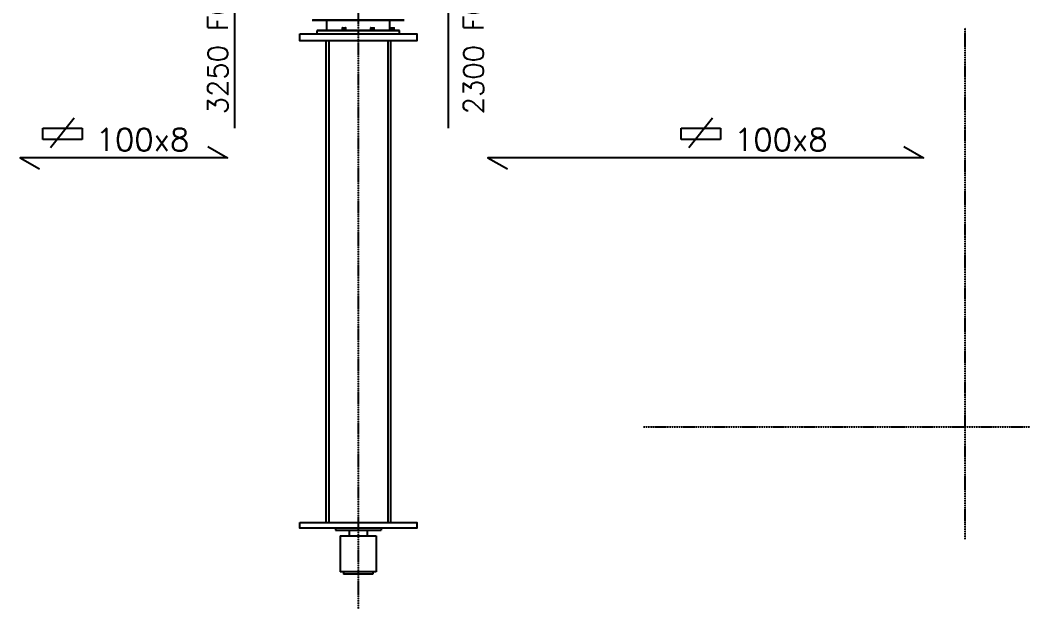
# Model space of a CAD drawing. Extents: x 53504 to 219407, y 25397 to 156081.
# Drawn here: x 167828 to 172291, y 70606 to 73228 of the extents above; entities that cross this region are included whole.
import ezdxf

# ---------------------------------------------------------------- set-up
doc = ezdxf.new("R2010")
doc.units = 0
doc.header["$LTSCALE"] = 250
doc.linetypes.add('PHANTOM', pattern=[2.1, 1.25, -0.2, 0.125, -0.2, 0.125, -0.2])
doc.layers.get('0').update_dxf_attribs({"linetype": 'CONTINUOUS'})
for name, color, linetype in [('S0CO1', 1, 'CONTINUOUS'), ('S0DIM', 2, 'CONTINUOUS'), ('S0PH1', 1, 'PHANTOM'), ('S0TX2', 2, 'CONTINUOUS')]:
    doc.layers.add(name, color=color, linetype=linetype)
doc.styles.add('ROMANS', font='romans', dxfattribs={"height": 100})

# ---------------------------------------------------------------- blocks, each defined once
blk = doc.blocks.new('rorlangskips')
at = {"color": 0, "linetype": 'ByBlock'}
for p, q in [((-205, 1812), (205, 1812)), ((-205, 1812), (-204, 1811)), ((204, 1811), (-204, 1811)), ((-140, 1767.0003), (-140, 1811)), ((140, 1767.0003), (140, 1811)), ((204, 1811), (205, 1812)), ((-183, 1765), (-184, 1764)), ((169.9934, 1764), (-184, 1764)), ((-184, 1763.9997), (-184, 1751.0004)), ((169.0699, 1765), (-183, 1765)), ((-71.4428, 1767.5), (-71.4428, 1765)), ((-66.3191, 1767.5), (-71.4428, 1767.5)), ((-71.1428, 1776.5), (-71.1428, 1767.5)), ((-70.1428, 1777.5), (-65.8221, 1777.5)), ((-54.8428, 1767.5), (-66.3191, 1767.5)), ((-65.8221, 1777.5), (-56.1428, 1777.5)), ((-55.1428, 1767.5), (-55.1428, 1776.5)), ((-54.8428, 1765), (-54.8428, 1767.5)), ((54.8427, 1767.5), (54.8427, 1765)), ((66.319, 1767.5), (54.8427, 1767.5)), ((55.1427, 1776.5), (55.1427, 1767.5)), ((56.1427, 1777.5), (65.8216, 1777.5)), ((65.8216, 1777.5), (70.1427, 1777.5)), ((71.4427, 1767.5), (66.319, 1767.5)), ((71.1427, 1767.5), (71.1427, 1776.5)), ((71.4427, 1765), (71.4427, 1767.5)), ((144.1401, 1767.5), (144.1401, 1765)), ((160.1083, 1767.5), (144.1401, 1767.5)), ((144.4401, 1776.5005), (144.4401, 1767.5)), ((145.4401, 1777.5), (158.9073, 1777.5)), ((158.9073, 1777.5), (159.4401, 1777.5)), ((160.7401, 1767.5), (160.1083, 1767.5)), ((160.4401, 1767.5), (160.4401, 1776.5005)), ((160.7401, 1765), (160.7401, 1767.5)), ((183, 1765), (169.0699, 1765)), ((184, 1764), (169.9934, 1764)), ((184, 1764), (183, 1765)), ((184, 1751.0004), (184, 1763.9997)), ((-143.90034, 1720), (-143.90034, -425)), ((-131.52352, 1720), (-131.52352, -425)), ((131.52352, 1720), (131.52352, -425)), ((143.90034, 1720), (143.90034, -425)), ((-101.5, -450), (-101.5, -460)), ((-101.5, -460), (101.5, -460)), ((-80, -485), (-80, -645)), ((-80, -485), (80, -485)), ((-40, -460), (-40, -485)), ((40, -460), (40, -485)), ((80, -485), (80, -645)), ((101.5, -450), (101.5, -460)), ((80, -645), (-80, -645)), ((-65, -645), (-65, -655)), ((65, -655), (-65, -655)), ((65, -645), (65, -655))]:
    blk.add_line(p, q, dxfattribs=at)
for points in [[(-260, 1751), (260, 1751), (260, 1720), (-260, 1720)], [(-260, -425), (260, -425), (260, -450), (-260, -450)]]:
    blk.add_lwpolyline(points, close=True, dxfattribs=at)
for points in [[(-70.1429, 1777.4997), (-70.1666, 1777.4995, 0.0061541794), (-70.1905, 1777.4986, 0.0059764669), (-70.2146, 1777.4972, 0.0059336123), (-70.2388, 1777.4952, 0.0060653067), (-70.2633, 1777.4925, 0.0061292629), (-70.2878, 1777.4893, 0.0061765144), (-70.3125, 1777.4854, 0.0062102907), (-70.3372, 1777.4808, 0.0062756989), (-70.3621, 1777.4756, 0.0063146577), (-70.3869, 1777.4697, 0.0063709222), (-70.4118, 1777.4631, 0.0064055408), (-70.4367, 1777.4558, 0.0064592442), (-70.4615, 1777.4478, 0.0064916679), (-70.4863, 1777.4391, 0.0065405909), (-70.5109, 1777.4297, 0.0065699521), (-70.5355, 1777.4197, 0.0066141807), (-70.5599, 1777.4089, 0.006640408), (-70.5841, 1777.3974, 0.0066794604), (-70.6081, 1777.3852, 0.0067023), (-70.6319, 1777.3723, 0.006735883), (-70.6554, 1777.3587, 0.0067551518), (-70.6786, 1777.3444, 0.006782961), (-70.7014, 1777.3295, 0.006798503), (-70.7239, 1777.3139, 0.006820323), (-70.746, 1777.2976, 0.0068319678), (-70.7678, 1777.2807, 0.0068475193), (-70.789, 1777.2632, 0.0068552888), (-70.8098, 1777.2451, 0.006864699), (-70.8301, 1777.2264, 0.0068681219), (-70.8499, 1777.2072, 0.0068705169), (-70.8692, 1777.1874, 0.0068703822), (-70.8879, 1777.1671, 0.0068676882), (-70.906, 1777.1462, 0.0068639249), (-70.9235, 1777.125, 0.0068542082), (-70.9404, 1777.1033, 0.006846161), (-70.9566, 1777.0812, 0.0068303762), (-70.9722, 1777.0586, 0.0068183536), (-70.9872, 1777.0358, 0.006796047), (-71.0015, 1777.0126, 0.0067805254), (-71.0151, 1776.9891, 0.0067532467), (-71.0279, 1776.9653, 0.0067326521), (-71.0402, 1776.9413, 0.006696058), (-71.0517, 1776.9171, 0.0066768348), (-71.0625, 1776.8927, 0.006647375), (-71.0725, 1776.8681, 0.0066073331), (-71.0819, 1776.8434, 0.0065291496), (-71.0906, 1776.8187, 0.0065470978), (-71.0986, 1776.7938, 0.0066116442), (-71.1059, 1776.7689, 0.006417303), (-71.1125, 1776.7441, 0.005992024), (-71.1184, 1776.7194, 0.0064976937), (-71.1237, 1776.6944, 0.0075629238), (-71.1282, 1776.6688, 0.0058522859), (-71.1322, 1776.6449, 0.00230958), (-71.1354, 1776.6233, 0.0078979978), (-71.1381, 1776.5959, 0.013364479), (-71.1405, 1776.5543, 0.0066990834), (-71.1427, 1776.5, 0.0036330258)], [(-55.1424, 1776.5), (-55.1427, 1776.5237, 0.00614104), (-55.1436, 1776.5476, 0.005963373), (-55.1451, 1776.5717, 0.0059203051), (-55.1471, 1776.5959, 0.00605143), (-55.1498, 1776.6204, 0.0061149804), (-55.1531, 1776.6449, 0.0061619031), (-55.1571, 1776.6696, 0.0061954059), (-55.1617, 1776.6944, 0.0062605047), (-55.1669, 1776.7192, 0.0062992476), (-55.1729, 1776.7441, 0.0063552956), (-55.1795, 1776.769, 0.0063897873), (-55.1868, 1776.7938, 0.0064433596), (-55.1948, 1776.8187, 0.006475748), (-55.2035, 1776.8434, 0.0065246374), (-55.2129, 1776.8681, 0.0065540629), (-55.223, 1776.8927, 0.0065983597), (-55.2339, 1776.9171, 0.0066247557), (-55.2454, 1776.9413, 0.006663986), (-55.2576, 1776.9653, 0.0066870968), (-55.2705, 1776.9891, 0.0067209556), (-55.2841, 1777.0126, 0.0067406149), (-55.2984, 1777.0358, 0.0067688453), (-55.3134, 1777.0586, 0.0067848296), (-55.329, 1777.0812, 0.0068070288), (-55.3452, 1777.1033, 0.0068194073), (-55.3621, 1777.125, 0.0068359784), (-55.3797, 1777.1462, 0.0068438411), (-55.3978, 1777.1671, 0.0068523213), (-55.4165, 1777.1874, 0.0068586764), (-55.4357, 1777.2072, 0.0068678446), (-55.4555, 1777.2264, 0.0068733427), (-55.4758, 1777.2451, 0.0068765594), (-55.4966, 1777.2632, 0.0068744029), (-55.5179, 1777.2807, 0.0068629133), (-55.5396, 1777.2976, 0.00685408), (-55.5617, 1777.3139, 0.006838288), (-55.5842, 1777.3295, 0.0068259801), (-55.6071, 1777.3444, 0.0068031829), (-55.6303, 1777.3587, 0.0067872021), (-55.6538, 1777.3723, 0.0067594989), (-55.6776, 1777.3852, 0.0067384403), (-55.7016, 1777.3974, 0.0067013651), (-55.7259, 1777.4089, 0.0066816494), (-55.7503, 1777.4197, 0.0066517028), (-55.7749, 1777.4297, 0.0066111418), (-55.7995, 1777.4391, 0.006532439), (-55.8243, 1777.4478, 0.006549895), (-55.8492, 1777.4558, 0.0066139718), (-55.8741, 1777.4631, 0.0064190546), (-55.899, 1777.4697, 0.0059932252), (-55.9237, 1777.4755, 0.0064985099), (-55.9487, 1777.4808, 0.0075632422), (-55.9743, 1777.4854, 0.0058520212), (-55.9982, 1777.4893, 0.0023093651), (-56.0198, 1777.4925, 0.0078969142), (-56.0472, 1777.4952, 0.013360793), (-56.0889, 1777.4976, 0.0066964227), (-56.1433, 1777.4997, 0.0036313786)], [(56.1428, 1777.4997), (56.1191, 1777.4995, 0.0061514437), (56.0952, 1777.4986, 0.0059739466), (56.0711, 1777.4972, 0.005931254), (56.0468, 1777.4952, 0.0060630441), (56.0224, 1777.4925, 0.006127141), (55.9979, 1777.4893, 0.0061745416), (55.9732, 1777.4854, 0.0062084863), (55.9484, 1777.4808, 0.0062740554), (55.9236, 1777.4756, 0.0063131984), (55.8987, 1777.4697, 0.0063696436), (55.8738, 1777.4631, 0.0064044627), (55.8489, 1777.4558, 0.0064583623), (55.8241, 1777.4478, 0.0064910002), (55.7993, 1777.4391, 0.0065401328), (55.7746, 1777.4297, 0.0065697192), (55.7501, 1777.4197, 0.0066141678), (55.7257, 1777.4089, 0.006640628), (55.7015, 1777.3974, 0.0066799072), (55.6775, 1777.3852, 0.0067029839), (55.6537, 1777.3723, 0.0067367967), (55.6302, 1777.3587, 0.0067563021), (55.607, 1777.3444, 0.0067843383), (55.5841, 1777.3295, 0.006800115), (55.5616, 1777.3139, 0.0068221623), (55.5395, 1777.2976, 0.0068340256), (55.5178, 1777.2807, 0.006849768), (55.4965, 1777.2632, 0.0068577768), (55.4757, 1777.2451, 0.0068674747), (55.4554, 1777.2264, 0.0068709722), (55.4356, 1777.2072, 0.0068731539), (55.4164, 1777.1874, 0.0068731706), (55.3977, 1777.1671, 0.0068710258), (55.3796, 1777.1462, 0.0068675589), (55.3621, 1777.125, 0.0068578773), (55.3452, 1777.1033, 0.006849924), (55.3289, 1777.0812, 0.0068342736), (55.3133, 1777.0586, 0.0068223623), (55.2984, 1777.0358, 0.006800128), (55.2841, 1777.0126, 0.0067846779), (55.2705, 1776.9891, 0.0067574516), (55.2576, 1776.9653, 0.006736902), (55.2454, 1776.9413, 0.0067003263), (55.2339, 1776.9171, 0.0066811217), (55.2231, 1776.8927, 0.0066516606), (55.213, 1776.8681, 0.0066115986), (55.2036, 1776.8434, 0.0065333581), (55.195, 1776.8187, 0.0065512996), (55.187, 1776.7938, 0.0066158579), (55.1797, 1776.7689, 0.0064213512), (55.1731, 1776.7441, 0.0059957593), (55.1672, 1776.7194, 0.0065016844), (55.162, 1776.6944, 0.007567478), (55.1574, 1776.6688, 0.0058557249), (55.1535, 1776.6449, 0.0023109169), (55.1503, 1776.6233, 0.0079025007), (55.1476, 1776.5959, 0.013371688), (55.1452, 1776.5543, 0.006702488), (55.1431, 1776.5, 0.0036348142)], [(71.1422, 1776.5), (71.1419, 1776.5237, 0.0061550179), (71.1411, 1776.5476, 0.005977546), (71.1397, 1776.5717, 0.0059349491), (71.1377, 1776.5959, 0.0060669336), (71.1351, 1776.6204, 0.0061311819), (71.1318, 1776.6449, 0.0061787118), (71.1279, 1776.6696, 0.0062127721), (71.1233, 1776.6944, 0.0062784666), (71.1181, 1776.7192, 0.0063177101), (71.1122, 1776.7441, 0.0063742552), (71.1056, 1776.769, 0.00640915), (71.0984, 1776.7938, 0.0064631261), (71.0904, 1776.8187, 0.0064958138), (71.0817, 1776.8434, 0.0065449947), (71.0724, 1776.8681, 0.006574602), (71.0623, 1776.8927, 0.006619069), (71.0515, 1776.9171, 0.006645519), (71.04, 1776.9413, 0.0066847843), (71.0278, 1776.9653, 0.006707819), (71.0149, 1776.9891, 0.0067415854), (71.0013, 1777.0126, 0.006761015), (70.9871, 1777.0358, 0.0067889688), (70.9721, 1777.0586, 0.00680464), (70.9565, 1777.0812, 0.0068265817), (70.9403, 1777.1033, 0.0068382949), (70.9234, 1777.125, 0.0068538639), (70.9059, 1777.1462, 0.0068617409), (70.8878, 1777.1671, 0.0068713697), (70.8691, 1777.1874, 0.0068745192), (70.8498, 1777.2072, 0.0068760913), (70.83, 1777.2264, 0.0068759192), (70.8097, 1777.2451, 0.0068739644), (70.7889, 1777.2632, 0.0068703818), (70.7677, 1777.2807, 0.0068603664), (70.7459, 1777.2976, 0.0068521289), (70.7238, 1777.3139, 0.0068362458), (70.7013, 1777.3295, 0.0068240724), (70.6784, 1777.3444, 0.0068015697), (70.6552, 1777.3587, 0.0067858431), (70.6317, 1777.3723, 0.0067583511), (70.608, 1777.3852, 0.006737525), (70.5839, 1777.3974, 0.0067006834), (70.5597, 1777.4089, 0.0066812053), (70.5353, 1777.4197, 0.0066514843), (70.5107, 1777.4297, 0.0066111563), (70.4861, 1777.4391, 0.0065326716), (70.4613, 1777.4478, 0.0065503539), (70.4364, 1777.4558, 0.006614654), (70.4115, 1777.4631, 0.0064199356), (70.3866, 1777.4697, 0.0059942312), (70.3619, 1777.4755, 0.006499802), (70.3369, 1777.4808, 0.007565002), (70.3114, 1777.4854, 0.0058535851), (70.2875, 1777.4893, 0.0023100252), (70.2658, 1777.4925, 0.0078993049), (70.2384, 1777.4952, 0.013365528), (70.1967, 1777.4976, 0.0066990869), (70.1424, 1777.4997, 0.0036328941)], [(142.0002, 1764.9996), (141.9528, 1765.0002, -0.0061425819), (141.905, 1765.0019, -0.0059649909), (141.8568, 1765.0048, -0.0059220297), (141.8082, 1765.0089, -0.006053306), (141.7594, 1765.0143, -0.006116993), (141.7103, 1765.0208, -0.0061640401), (141.6609, 1765.0287, -0.006197664), (141.6114, 1765.0379, -0.006262888), (141.5617, 1765.0484, -0.0063017469), (141.5119, 1765.0603, -0.0063579093), (141.4622, 1765.0735, -0.0063925058), (141.4124, 1765.0881, -0.0064461817), (141.3627, 1765.1041, -0.0064786619), (141.3132, 1765.1215, -0.0065276408), (141.2638, 1765.1404, -0.0065571426), (141.2147, 1765.1606, -0.0066015129), (141.1659, 1765.1822, -0.0066279672), (141.1175, 1765.2052, -0.0066672513), (141.0694, 1765.2297, -0.0066904023), (141.0219, 1765.2555, -0.006724299), (140.9749, 1765.2827, -0.0067439718), (140.9285, 1765.3112, -0.0067722011), (140.8828, 1765.3412, -0.0067881993), (140.8377, 1765.3724, -0.0068104401), (140.7935, 1765.4049, -0.0068227232), (140.7501, 1765.4387, -0.006839062), (140.7076, 1765.4737, -0.0068471392), (140.6659, 1765.5099, -0.0068563229), (140.6253, 1765.5473, -0.0068615846), (140.5857, 1765.5858, -0.006867753), (140.5472, 1765.6254, -0.006870412), (140.5099, 1765.666, -0.006870198), (140.4736, 1765.7076, -0.0068671388), (140.4386, 1765.7502, -0.0068568164), (140.4048, 1765.7936, -0.0068485708), (140.3723, 1765.8378, -0.0068328784), (140.3411, 1765.8829, -0.0068208441), (140.3112, 1765.9286, -0.0067984491), (140.2827, 1765.975, -0.0067828547), (140.2555, 1766.022, -0.0067555104), (140.2297, 1766.0695, -0.0067348388), (140.2053, 1766.1176, -0.0066981567), (140.1823, 1766.166, -0.0066788437), (140.1607, 1766.2148, -0.0066492901), (140.1405, 1766.2639, -0.0066091437), (140.1217, 1766.3133, -0.0065308461), (140.1044, 1766.3628, -0.0065486981), (140.0884, 1766.4125, -0.0066131577), (140.0739, 1766.4624, -0.006418664), (140.0607, 1766.5121, -0.0059932001), (140.0489, 1766.5614, -0.0064988607), (140.0384, 1766.6115, -0.0075641379), (140.0292, 1766.6625, -0.0058531058), (140.0214, 1766.7104, -0.0023098772), (140.015, 1766.7536, -0.0078989299), (140.0095, 1766.8084, -0.013365597), (140.0047, 1766.8918, -0.0066994348), (140.0004, 1767.0003, -0.0036331624)], [(145.4396, 1777.5003), (145.4159, 1777.5, 0.0061517941), (145.392, 1777.4991, 0.0059734978), (145.368, 1777.4976, 0.0059300117), (145.3437, 1777.4956, 0.0060609862), (145.3193, 1777.4929, 0.0061242227), (145.2948, 1777.4896, 0.00617079), (145.2702, 1777.4857, 0.0062038692), (145.2454, 1777.4811, 0.0062685748), (145.2206, 1777.4758, 0.0063068369), (145.1958, 1777.4699, 0.0063624151), (145.1709, 1777.4633, 0.00639636), (145.1461, 1777.456, 0.0064493992), (145.1212, 1777.448, 0.0064811817), (145.0965, 1777.4393, 0.006529478), (145.0718, 1777.4299, 0.0065582446), (145.0473, 1777.4198, 0.006601897), (145.0229, 1777.409, 0.0066275886), (144.9987, 1777.3975, 0.0066661296), (144.9747, 1777.3852, 0.0066885037), (144.951, 1777.3723, 0.0067216487), (144.9275, 1777.3587, 0.0067405377), (144.9043, 1777.3444, 0.0067680069), (144.8814, 1777.3295, 0.0067832469), (144.8589, 1777.3139, 0.006804782), (144.8368, 1777.2976, 0.006816279), (144.8151, 1777.2807, 0.0068318093), (144.7939, 1777.2632, 0.0068393242), (144.7731, 1777.2451, 0.0068482043), (144.7528, 1777.2264, 0.0068523371), (144.733, 1777.2072, 0.0068567754), (144.7137, 1777.1874, 0.0068566904), (144.695, 1777.1671, 0.0068520632), (144.6769, 1777.1463, 0.0068477114), (144.6594, 1777.125, 0.006838631), (144.6425, 1777.1033, 0.0068309474), (144.6262, 1777.0812, 0.0068152902), (144.6106, 1777.0587, 0.0068035236), (144.5957, 1777.0358, 0.0067816006), (144.5814, 1777.0126, 0.0067664804), (144.5678, 1776.9891, 0.0067396313), (144.5549, 1776.9654, 0.006719511), (144.5426, 1776.9414, 0.0066834417), (144.5311, 1776.9172, 0.0066647591), (144.5203, 1776.8928, 0.0066358658), (144.5102, 1776.8682, 0.0065964558), (144.5008, 1776.8436, 0.006518959), (144.4921, 1776.8188, 0.0065374874), (144.4841, 1776.794, 0.0066025602), (144.4768, 1776.7691, 0.0064091367), (144.4702, 1776.7443, 0.0059849693), (144.4642, 1776.7196, 0.0064906978), (144.459, 1776.6946, 0.0075556504), (144.4543, 1776.6691, 0.0058473792), (144.4504, 1776.6452, 0.0023078027), (144.4472, 1776.6237, 0.0078924278), (144.4444, 1776.5963, 0.013357824), (144.442, 1776.5547, 0.006697009), (144.4398, 1776.5005, 0.0036322257)], [(160.44, 1776.5005), (160.4398, 1776.5241, 0.0061540952), (160.4389, 1776.548, 0.0059759764), (160.4375, 1776.5721, 0.0059327134), (160.4354, 1776.5963, 0.0060639809), (160.4328, 1776.6207, 0.0061274908), (160.4295, 1776.6452, 0.0061743112), (160.4256, 1776.6699, 0.0062076411), (160.421, 1776.6946, 0.0062726032), (160.4157, 1776.7194, 0.006311109), (160.4098, 1776.7443, 0.0063669278), (160.4032, 1776.7692, 0.0064010983), (160.3959, 1776.794, 0.006454361), (160.3879, 1776.8188, 0.0064863482), (160.3792, 1776.8436, 0.0065348447), (160.3698, 1776.8683, 0.0065637897), (160.3598, 1776.8928, 0.0066076141), (160.3489, 1776.9172, 0.0066334536), (160.3374, 1776.9414, 0.0066721338), (160.3252, 1776.9654, 0.0066946211), (160.3123, 1776.9891, 0.0067278698), (160.2987, 1777.0126, 0.0067468327), (160.2845, 1777.0358, 0.0067743616), (160.2695, 1777.0587, 0.0067896398), (160.2539, 1777.0812, 0.0068112079), (160.2376, 1777.1033, 0.00682268), (160.2208, 1777.125, 0.0068381397), (160.2032, 1777.1463, 0.0068456657), (160.1851, 1777.1671, 0.0068546636), (160.1664, 1777.1874, 0.0068584421), (160.1472, 1777.2072, 0.0068620223), (160.1274, 1777.2264, 0.0068618217), (160.1071, 1777.2451, 0.0068577956), (160.0863, 1777.2632, 0.0068535139), (160.065, 1777.2807, 0.0068440687), (160.0433, 1777.2976, 0.006836119), (160.0212, 1777.3139, 0.0068202839), (159.9987, 1777.3295, 0.0068082893), (159.9758, 1777.3444, 0.0067861039), (159.9526, 1777.3587, 0.0067707117), (159.9291, 1777.3723, 0.0067435897), (159.9054, 1777.3852, 0.0067231787), (159.8814, 1777.3975, 0.0066868129), (159.8572, 1777.409, 0.0066678251), (159.8328, 1777.4198, 0.0066386284), (159.8082, 1777.4299, 0.006598895), (159.7835, 1777.4393, 0.0065210746), (159.7588, 1777.448, 0.0065392967), (159.734, 1777.456, 0.0066040772), (159.709, 1777.4633, 0.0064102923), (159.6842, 1777.4699, 0.0059857774), (159.6595, 1777.4758, 0.00649127), (159.6345, 1777.4811, 0.0075559217), (159.609, 1777.4857, 0.005847269), (159.5851, 1777.4896, 0.00230769), (159.5635, 1777.4929, 0.0078918239), (159.5361, 1777.4956, 0.013355639), (159.4945, 1777.4981, 0.0066954029), (159.4402, 1777.5003, 0.003631226)]]:
    blk.add_lwpolyline(points, format="xyb", dxfattribs=at)
blk = doc.blocks.new('FLST-2')
at = {"layer": 'S0TX2', "color": 1}
for p, q in [((-221.6, 65.4), (-117, 197.8)), ((-256, 101.1), (-256, 151.1)), ((-256, 151.1), (-81, 151.1)), ((-81, 151.1), (-81, 101.1)), ((-81, 101.1), (-256, 101.1))]:
    blk.add_line(p, q, dxfattribs=at)
at = {"layer": 'S0TX2', "style": 'ROMANS'}
blk.add_attdef('FL.ST', (-20.1, 50), '', height=100, dxfattribs=at)

msp = doc.modelspace()

# ---------------------------------------------------------------- linework, layer by layer
at = {"layer": 'S0DIM', "color": 0}
for p, q in [((168783.047, 73524.957), (168783.047, 72745.981)), ((169733.047, 73524.957), (169733.047, 72745.981))]:
    msp.add_line(p, q, dxfattribs=at)
at = {"layer": 'S0PH1', "color": 0, "ltscale": 0.02}
for p, q in [((169333.047, 75065.721), (169333.047, 70605.808)), ((172033.047, 70916.049), (172033.047, 73193.017)), ((170602.071, 71416.049), (173464.022, 71416.049))]:
    msp.add_line(p, q, dxfattribs=at)
at = {"layer": 'S0TX2', "color": 0}
for points in [[(168664.09, 72665.046), (168750.692, 72615.046), (167828.201, 72615.046), (167914.804, 72565.046)], [(171761.336, 72665.046), (171847.938, 72615.046), (169910.144, 72615.046), (169996.746, 72565.046)]]:
    msp.add_lwpolyline(points, dxfattribs=at)

# ---------------------------------------------------------------- block references
at = {"layer": 'S0CO1', "color": 0}
msp.add_blockref('rorlangskips', (169333.047, 71416.049), dxfattribs=at)
at = {"layer": 'S0TX2', "color": 0}
for p in [(168185.47, 72595.5), (171025.757, 72595.5)]:
    msp.add_blockref('FLST-2', p, dxfattribs=at).add_auto_attribs({'FL.ST': '100x8'})

# ---------------------------------------------------------------- texts
at = {"layer": 'S0DIM', "color": 0, "style": 'ROMANS', "text_generation_flag": 6}
for s, p in [('3250 FCL.', (168753.296, 72808.473)), ('2300 FCL.', (169891.018, 72808.473))]:
    msp.add_text(s, height=90, rotation=270, dxfattribs=at).set_placement(p)

doc.saveas('drawing.dxf')
